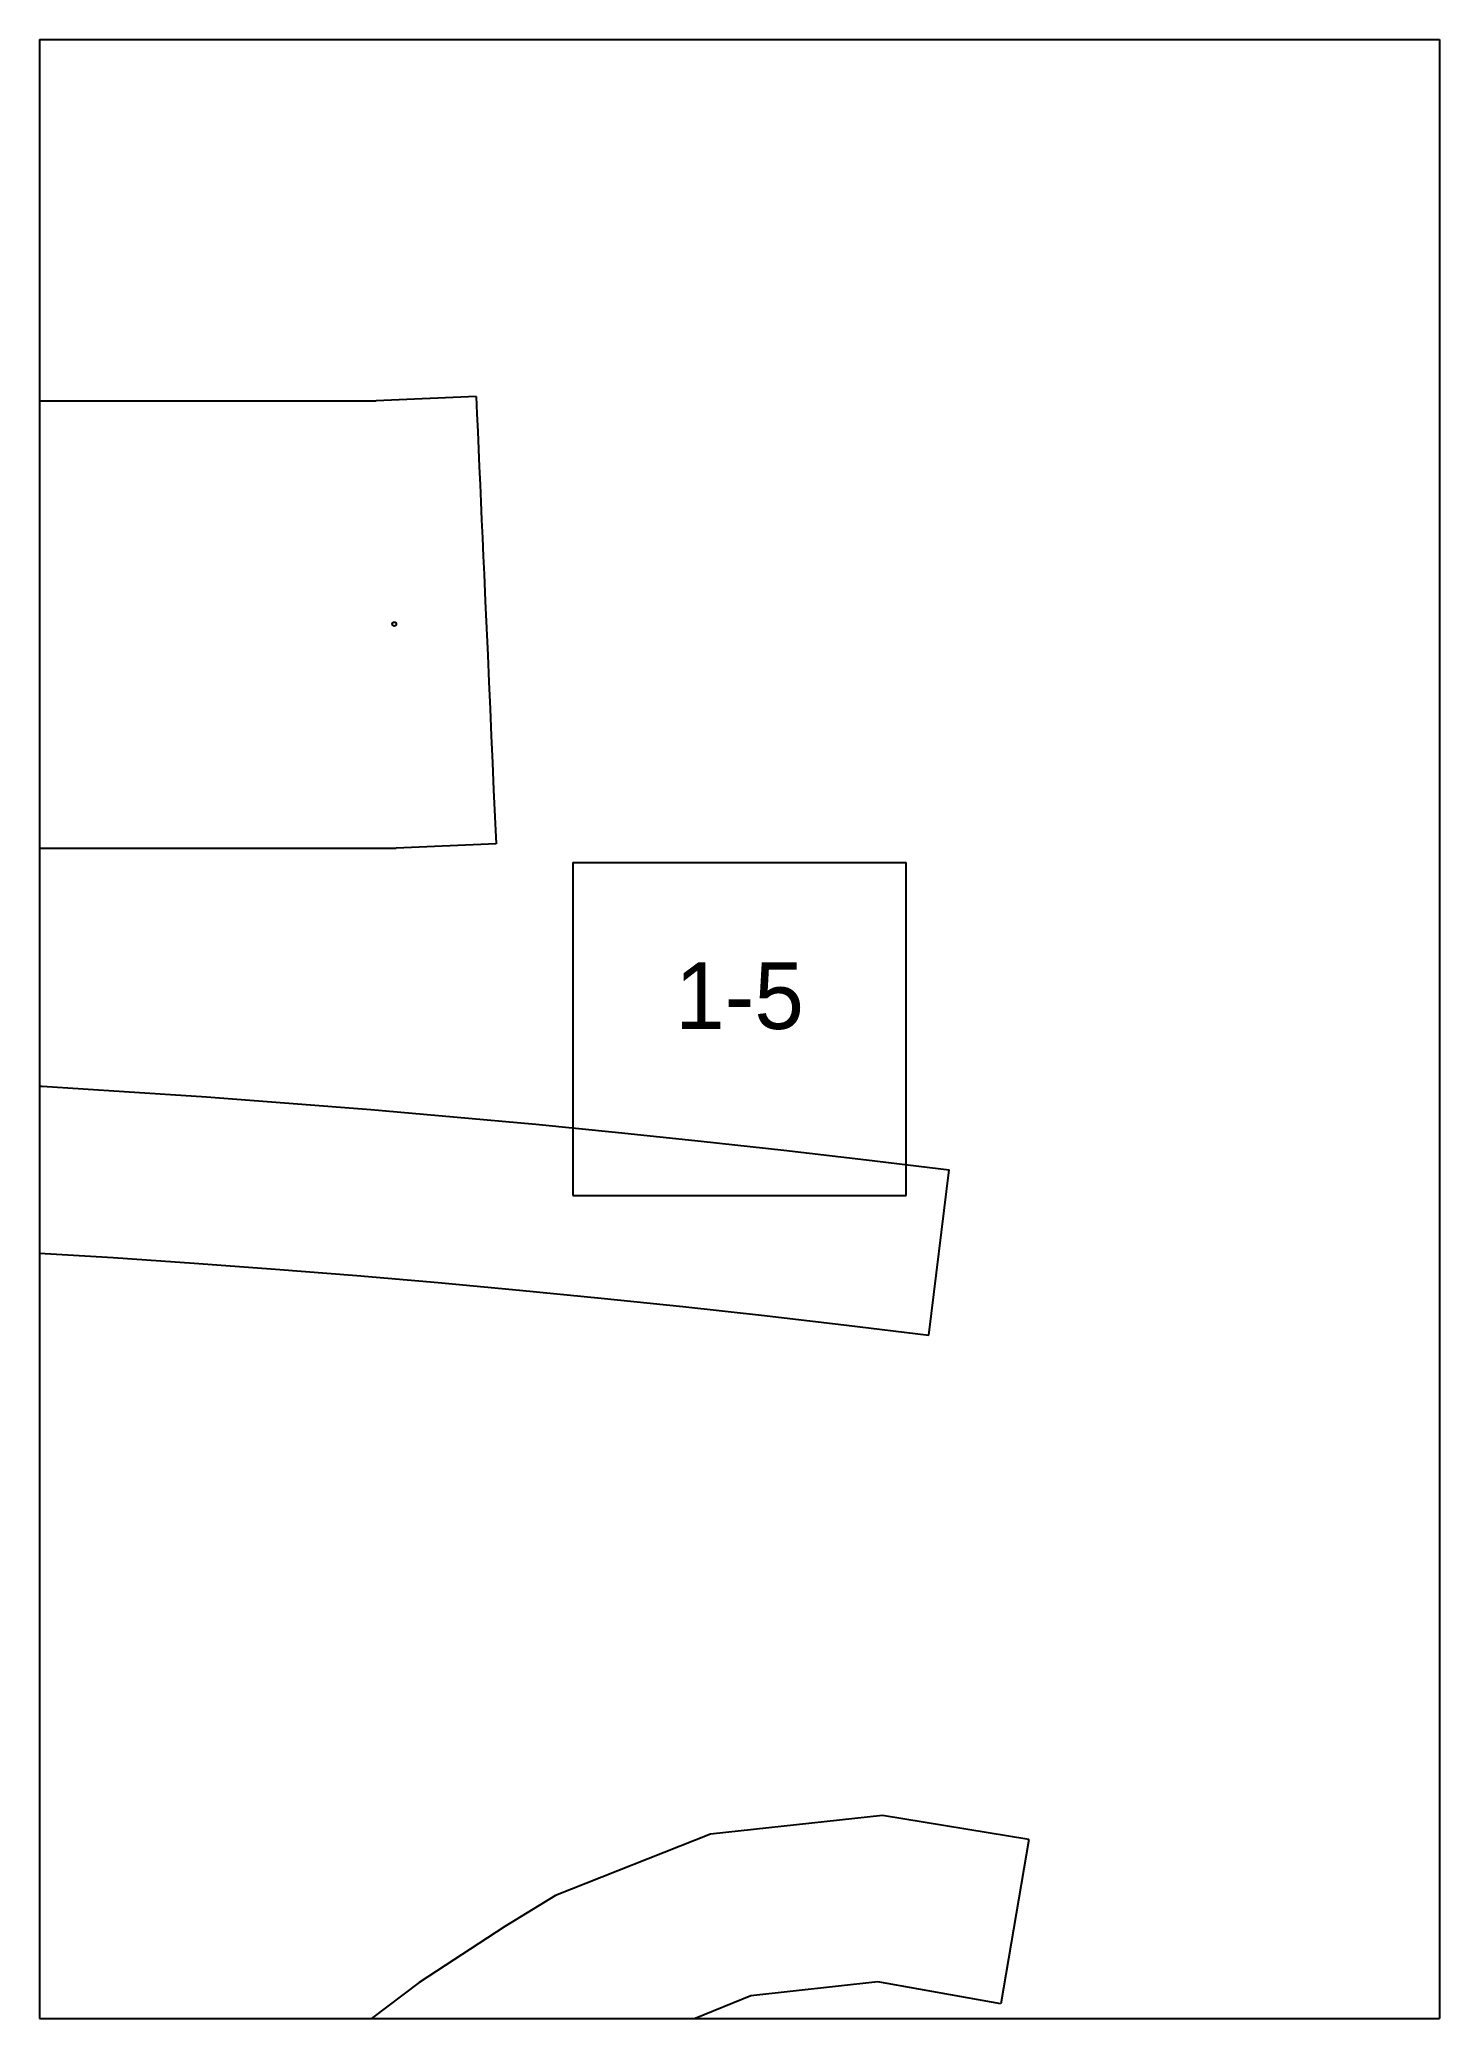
# Paper-space layout 'Plan 1-5' of a CAD drawing. Header units: metres, sheet in millimetres. Extents: x 0 to 210, y 0 to 297.
# The model-space entities are those that its viewports show. They can reach past a viewport. Long polylines and large blocks are cut down to what shows.
import ezdxf
from ezdxf.enums import TextEntityAlignment as Align

# ---------------------------------------------------------------- set-up
doc = ezdxf.new("R2010")
doc.units = ezdxf.units.M
for name, color, linetype in [('default', 7, 'Continuous'), ('mcircles', 7, 'Continuous'), ('TEXTLAYER', 7, 'Continuous'), ('VIEWPORTS', 7, 'Continuous')]:
    doc.layers.add(name, color=color, linetype=linetype)

msp = doc.modelspace()

# ---------------------------------------------------------------- linework, layer by layer
at = {"color": 9}
for p, q in [((630, 0), (840, 0)), ((840, 0), (840, -297)), ((840, 0), (1050, 0)), ((840, 0), (840, -297)), ((1050, 0), (1050, -297)), ((920, -123.5), (970, -123.5)), ((920, -123.5), (920, -173.5)), ((970, -173.5), (970, -123.5)), ((920, -173.5), (970, -173.5)), ((630, -297), (840, -297)), ((630, -297), (840, -297)), ((840, -297), (1050, -297)), ((840, -297), (840, -594)), ((840, -297), (1050, -297)), ((840, -297), (840, -594)), ((1050, -297), (1050, -594))]:
    msp.add_line(p, q, dxfattribs=at)
at = {"layer": 'default', "color": 7, "linetype": 'Continuous'}
for p, q in [((537.41, -54.22), (890.51, -54.22)), ((905.49, -53.57), (890.51, -54.22)), ((905.49, -53.57), (905.6, -56.16)), ((905.6, -56.16), (905.72, -58.8)), ((905.72, -58.8), (905.84, -61.45)), ((905.84, -61.45), (905.95, -64.11)), ((905.95, -64.11), (906.07, -66.76)), ((906.07, -66.76), (906.19, -69.4)), ((906.19, -69.4), (906.31, -72.09)), ((906.31, -72.09), (906.43, -74.8)), ((906.43, -74.8), (906.55, -77.51)), ((906.55, -77.51), (906.67, -80.22)), ((906.67, -80.22), (906.85, -84.27)), ((906.85, -84.27), (907.04, -88.32)), ((907.04, -88.32), (907.22, -92.37)), ((907.22, -92.37), (907.4, -96.41)), ((907.4, -96.41), (907.58, -100.46)), ((907.58, -100.46), (907.76, -104.51)), ((907.76, -104.51), (907.94, -108.56)), ((907.94, -108.56), (908.12, -112.6)), ((908.12, -112.6), (908.3, -116.65)), ((908.3, -116.65), (908.48, -120.7)), ((538.7, -121.43), (893.5, -121.37)), ((908.48, -120.7), (893.5, -121.37)), ((828.11, -156.41), (840.4, -157.1)), ((840.4, -157.1), (852.71, -157.86)), ((852.71, -157.86), (865.03, -158.7)), ((865.03, -158.7), (877.37, -159.61)), ((877.37, -159.61), (889.71, -160.6)), ((889.71, -160.6), (902.07, -161.66)), ((902.07, -161.66), (914.44, -162.8)), ((914.44, -162.8), (926.83, -164.01)), ((926.83, -164.01), (939.23, -165.31)), ((939.23, -165.31), (951.64, -166.67)), ((951.64, -166.67), (964.07, -168.12)), ((964.07, -168.12), (976.43, -169.64)), ((973.39, -194.45), (976.43, -169.64)), ((826.71, -181.37), (838.86, -182.05)), ((838.86, -182.05), (851.02, -182.8)), ((851.02, -182.8), (863.19, -183.63)), ((863.19, -183.63), (875.37, -184.53)), ((875.37, -184.53), (887.57, -185.5)), ((887.57, -185.5), (899.78, -186.55)), ((899.78, -186.55), (912, -187.68)), ((912, -187.68), (924.24, -188.88)), ((924.24, -188.88), (936.49, -190.15)), ((936.49, -190.15), (948.75, -191.51)), ((948.75, -191.51), (961.03, -192.93)), ((961.03, -192.93), (973.39, -194.45)), ((966.44, -266.52), (940.66, -269.37)), ((988.39, -270.14), (966.44, -266.52)), ((940.66, -269.37), (917.4, -278.57)), ((988.39, -270.14), (984.23, -294.79)), ((917.4, -278.57), (909.81, -283.22)), ((909.81, -283.22), (896.93, -291.61)), ((896.93, -291.61), (879.15, -305.02)), ((946.71, -293.63), (928.65, -300.9)), ((965.73, -291.51), (946.71, -293.63)), ((984.23, -294.79), (965.73, -291.51))]:
    msp.add_line(p, q, dxfattribs=at)
at = {"layer": 'mcircles', "color": 7, "linetype": 'Continuous'}
msp.add_circle((893.21, -87.72), 0.3, dxfattribs=at)

# ---------------------------------------------------------------- texts
at = {"layer": 'TEXTLAYER', "color": 1}
msp.add_text('1-5', height=10, dxfattribs=at).set_placement((945, -148.5), align=Align.CENTER)

psp = doc.layouts.new('Plan 1-5')

# ---------------------------------------------------------------- viewports
at = {"layer": 'VIEWPORTS'}
psp.add_viewport(center=(105, 148.5), size=(210, 297), view_center_point=(945, -148.5), view_height=297, dxfattribs=at)

doc.saveas('drawing.dxf')
